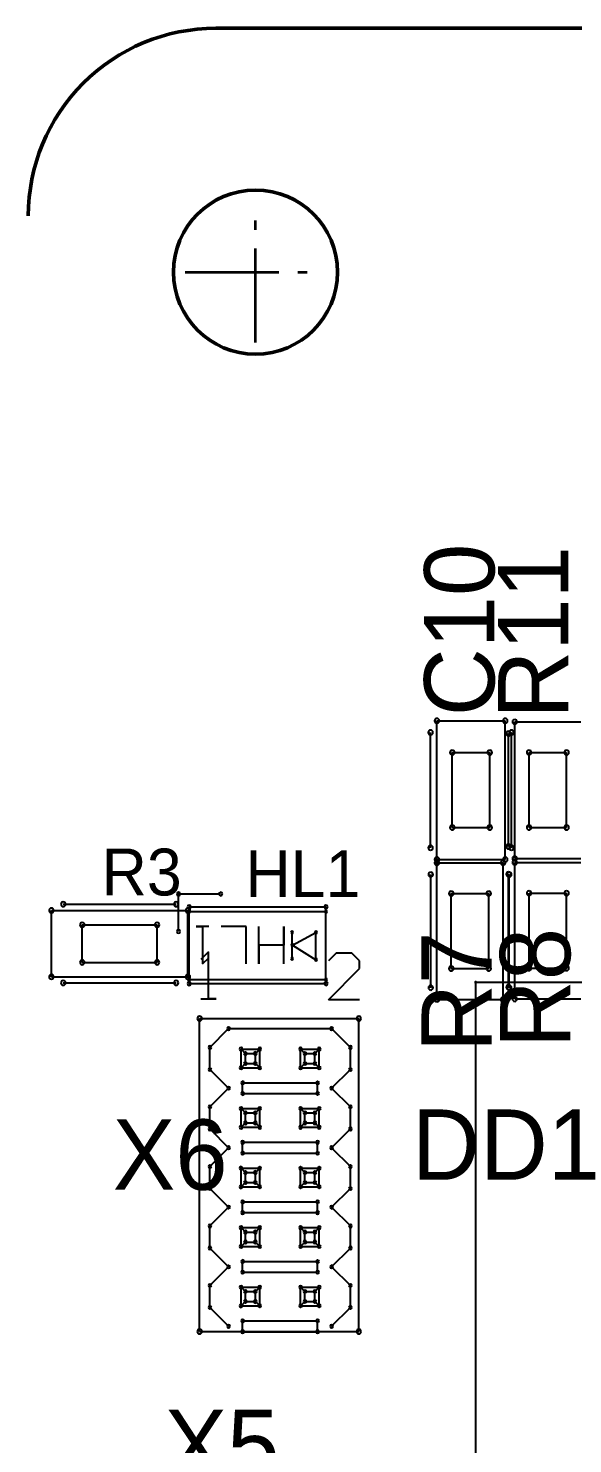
# Model space of a CAD drawing. Extents: x 23089 to 26449, y -1278 to -524.
# Drawn here: x 26041.8 to 26070.9, y -1120.1 to -1044.6 of the extents above; entities that cross this region are included whole.
import ezdxf

# ---------------------------------------------------------------- set-up
doc = ezdxf.new("R2010")
doc.units = 0
doc.header["$MEASUREMENT"] = 0
doc.linetypes.add('CNTR_ECKD_1', pattern=[7.5, 5, -1, 0.5, -1])
doc.layers.get('0').update_dxf_attribs({"linetype": 'CONTINUOUS', "lineweight": 50})
doc.layers.add('CENTER', color=2, linetype='CNTR_ECKD_1', lineweight=35)
for name, color, linetype in [('Mechanical1', 6, 'CONTINUOUS'), ('Mechanical15', 56, 'CONTINUOUS'), ('Mechanical3', 76, 'CONTINUOUS'), ('Mechanical5', 56, 'CONTINUOUS'), ('TopOverlay', 2, 'CONTINUOUS')]:
    doc.layers.add(name, color=color, linetype=linetype)
doc.styles.get("Standard").update_dxf_attribs({"font": 'ec5cdwin.shx'})

msp = doc.modelspace()

# ---------------------------------------------------------------- linework, layer by layer
msp.add_line((26176.819, -1044.616), (26051.819, -1044.616))
msp.add_circle((26053.946, -1057.616), 4.375)
msp.add_arc((26051.819, -1054.615), 10, 89.99935, 179.99999)
at = {"layer": 'CENTER'}
for p, q in [((26053.946, -1061.366), (26053.946, -1053.866)), ((26050.196, -1057.616), (26057.696, -1057.616))]:
    msp.add_line(p, q, dxfattribs=at)
at = {"layer": 'Mechanical1'}
for p, q in [((26050.404, -1091.718), (26057.706, -1091.718)), ((26050.404, -1095.343), (26050.404, -1091.718)), ((26057.706, -1095.343), (26057.706, -1091.718)), ((26051.453, -1092.514), (26050.787, -1092.514)), ((26050.787, -1092.514), (26051.12, -1092.514)), ((26051.12, -1092.514), (26051.12, -1094.514)), ((26053.453, -1092.514), (26052.12, -1092.514)), ((26053.453, -1094.514), (26053.453, -1092.514)), ((26054.119, -1094.514), (26054.119, -1092.514)), ((26055.452, -1094.514), (26055.452, -1092.514)), ((26055.452, -1092.514), (26055.452, -1093.514)), ((26055.901, -1094.229), (26055.901, -1092.832)), ((26055.915, -1093.507), (26057.171, -1092.832)), ((26057.171, -1094.292), (26057.171, -1092.832)), ((26055.452, -1093.514), (26054.119, -1093.514)), ((26054.119, -1093.514), (26054.119, -1094.514)), ((26055.915, -1093.507), (26057.171, -1094.292)), ((26051.12, -1094.514), (26051.453, -1094.18)), ((26050.404, -1095.343), (26057.706, -1095.343)), ((26051.509, -1098.961), (26052.509, -1097.961)), ((26052.509, -1097.961), (26058.009, -1097.961)), ((26058.009, -1097.961), (26059.009, -1098.961)), ((26051.509, -1100.136), (26051.509, -1098.961)), ((26059.009, -1100.136), (26059.009, -1098.961)), ((26053.172, -1099.049), (26053.405, -1099.282)), ((26053.172, -1099.049), (26054.172, -1099.049)), ((26053.172, -1100.049), (26053.172, -1099.049)), ((26053.405, -1099.816), (26053.405, -1099.282)), ((26053.405, -1099.282), (26053.938, -1099.282)), ((26053.938, -1099.282), (26054.172, -1099.049)), ((26053.938, -1099.816), (26053.938, -1099.282)), ((26054.172, -1100.049), (26054.172, -1099.049)), ((26056.347, -1100.049), (26056.347, -1099.049)), ((26056.347, -1099.049), (26057.347, -1099.049)), ((26056.347, -1099.049), (26056.58, -1099.282)), ((26056.58, -1099.816), (26056.58, -1099.282)), ((26056.58, -1099.282), (26057.113, -1099.282)), ((26057.113, -1099.282), (26057.347, -1099.049)), ((26057.113, -1099.816), (26057.113, -1099.282)), ((26057.347, -1100.049), (26057.347, -1099.049)), ((26051.509, -1100.136), (26052.509, -1101.136)), ((26053.172, -1100.049), (26053.405, -1099.816)), ((26053.172, -1100.049), (26054.172, -1100.049)), ((26053.405, -1099.816), (26053.938, -1099.816)), ((26053.938, -1099.816), (26054.172, -1100.049)), ((26056.347, -1100.049), (26056.58, -1099.816)), ((26056.347, -1100.049), (26057.347, -1100.049)), ((26056.58, -1099.816), (26057.113, -1099.816)), ((26057.113, -1099.816), (26057.347, -1100.049)), ((26058.009, -1101.136), (26059.009, -1100.136)), ((26051.509, -1102.136), (26052.509, -1101.136)), ((26053.259, -1100.849), (26057.259, -1100.849)), ((26053.259, -1101.424), (26053.259, -1100.849)), ((26057.259, -1101.424), (26057.259, -1100.849)), ((26058.009, -1101.136), (26059.009, -1102.136)), ((26053.259, -1101.424), (26057.259, -1101.424)), ((26051.509, -1103.311), (26051.509, -1102.136)), ((26053.172, -1102.224), (26054.172, -1102.224)), ((26053.172, -1103.224), (26053.172, -1102.224)), ((26053.172, -1102.224), (26053.405, -1102.457)), ((26053.405, -1102.457), (26053.938, -1102.457)), ((26053.405, -1102.991), (26053.405, -1102.457)), ((26053.938, -1102.457), (26054.172, -1102.224)), ((26053.938, -1102.991), (26053.938, -1102.457)), ((26054.172, -1103.224), (26054.172, -1102.224)), ((26056.347, -1102.224), (26057.347, -1102.224)), ((26056.347, -1102.224), (26056.58, -1102.457)), ((26056.347, -1103.224), (26056.347, -1102.224)), ((26056.58, -1102.991), (26056.58, -1102.457)), ((26056.58, -1102.457), (26057.113, -1102.457)), ((26057.113, -1102.457), (26057.347, -1102.224)), ((26057.113, -1102.991), (26057.113, -1102.457)), ((26057.347, -1103.224), (26057.347, -1102.224)), ((26059.009, -1103.311), (26059.009, -1102.136)), ((26051.509, -1103.311), (26052.509, -1104.311)), ((26053.172, -1103.224), (26053.405, -1102.991)), ((26053.172, -1103.224), (26054.172, -1103.224)), ((26053.405, -1102.991), (26053.938, -1102.991)), ((26053.938, -1102.991), (26054.172, -1103.224)), ((26056.347, -1103.224), (26056.58, -1102.991)), ((26056.347, -1103.224), (26057.347, -1103.224)), ((26056.58, -1102.991), (26057.113, -1102.991)), ((26057.113, -1102.991), (26057.347, -1103.224)), ((26058.009, -1104.311), (26059.009, -1103.311)), ((26053.259, -1104.024), (26057.259, -1104.024)), ((26053.259, -1104.599), (26053.259, -1104.024)), ((26057.259, -1104.599), (26057.259, -1104.024)), ((26051.509, -1105.311), (26052.509, -1104.311)), ((26053.259, -1104.599), (26057.259, -1104.599)), ((26058.009, -1104.311), (26059.009, -1105.311)), ((26051.509, -1106.486), (26051.509, -1105.311)), ((26053.172, -1105.399), (26053.405, -1105.632)), ((26053.172, -1106.399), (26053.172, -1105.399)), ((26053.172, -1105.399), (26054.172, -1105.399)), ((26053.405, -1105.632), (26053.938, -1105.632)), ((26053.405, -1106.166), (26053.405, -1105.632)), ((26053.938, -1105.632), (26054.172, -1105.399)), ((26053.938, -1106.166), (26053.938, -1105.632)), ((26054.172, -1106.399), (26054.172, -1105.399)), ((26056.347, -1106.399), (26056.347, -1105.399)), ((26056.347, -1105.399), (26056.58, -1105.632)), ((26056.347, -1105.399), (26057.347, -1105.399)), ((26056.58, -1105.632), (26057.113, -1105.632)), ((26056.58, -1106.166), (26056.58, -1105.632)), ((26057.113, -1105.632), (26057.347, -1105.399)), ((26057.113, -1106.166), (26057.113, -1105.632)), ((26057.347, -1106.399), (26057.347, -1105.399)), ((26059.009, -1106.486), (26059.009, -1105.311)), ((26051.509, -1106.486), (26052.509, -1107.486)), ((26053.172, -1106.399), (26053.405, -1106.166)), ((26053.172, -1106.399), (26054.172, -1106.399)), ((26053.405, -1106.166), (26053.938, -1106.166)), ((26053.938, -1106.166), (26054.172, -1106.399)), ((26056.347, -1106.399), (26056.58, -1106.166)), ((26056.347, -1106.399), (26057.347, -1106.399)), ((26056.58, -1106.166), (26057.113, -1106.166)), ((26057.113, -1106.166), (26057.347, -1106.399)), ((26058.009, -1107.486), (26059.009, -1106.486)), ((26053.259, -1107.774), (26053.259, -1107.199)), ((26053.259, -1107.199), (26057.259, -1107.199)), ((26057.259, -1107.774), (26057.259, -1107.199)), ((26051.509, -1108.486), (26052.509, -1107.486)), ((26053.259, -1107.774), (26057.259, -1107.774)), ((26058.009, -1107.486), (26059.009, -1108.486)), ((26051.509, -1109.661), (26051.509, -1108.486)), ((26053.172, -1109.574), (26053.172, -1108.574)), ((26053.172, -1108.574), (26054.172, -1108.574)), ((26053.172, -1108.574), (26053.405, -1108.807)), ((26053.938, -1108.807), (26054.172, -1108.574)), ((26054.172, -1109.574), (26054.172, -1108.574)), ((26056.347, -1108.574), (26057.347, -1108.574)), ((26056.347, -1108.574), (26056.58, -1108.807)), ((26056.347, -1109.574), (26056.347, -1108.574)), ((26057.113, -1108.807), (26057.347, -1108.574)), ((26057.347, -1109.574), (26057.347, -1108.574)), ((26059.009, -1109.661), (26059.009, -1108.486)), ((26053.172, -1109.574), (26053.405, -1109.341)), ((26053.405, -1109.341), (26053.405, -1108.807)), ((26053.405, -1108.807), (26053.938, -1108.807)), ((26053.405, -1109.341), (26053.938, -1109.341)), ((26053.938, -1109.341), (26053.938, -1108.807)), ((26053.938, -1109.341), (26054.172, -1109.574)), ((26056.347, -1109.574), (26056.58, -1109.341)), ((26056.58, -1108.807), (26057.113, -1108.807)), ((26056.58, -1109.341), (26056.58, -1108.807)), ((26056.58, -1109.341), (26057.113, -1109.341)), ((26057.113, -1109.341), (26057.113, -1108.807)), ((26057.113, -1109.341), (26057.347, -1109.574)), ((26051.509, -1109.661), (26052.509, -1110.661)), ((26053.172, -1109.574), (26054.172, -1109.574)), ((26056.347, -1109.574), (26057.347, -1109.574)), ((26058.009, -1110.661), (26059.009, -1109.661)), ((26051.509, -1111.661), (26052.509, -1110.661)), ((26053.259, -1110.374), (26057.259, -1110.374)), ((26053.259, -1110.949), (26053.259, -1110.374)), ((26053.259, -1110.949), (26057.259, -1110.949)), ((26057.259, -1110.949), (26057.259, -1110.374)), ((26058.009, -1110.661), (26059.009, -1111.661)), ((26051.509, -1112.836), (26051.509, -1111.661)), ((26053.172, -1112.749), (26053.172, -1111.749)), ((26053.172, -1111.749), (26054.172, -1111.749)), ((26053.172, -1111.749), (26053.405, -1111.982)), ((26053.938, -1111.982), (26054.172, -1111.749)), ((26054.172, -1112.749), (26054.172, -1111.749)), ((26056.347, -1111.749), (26057.347, -1111.749)), ((26056.347, -1112.749), (26056.347, -1111.749)), ((26056.347, -1111.749), (26056.58, -1111.982)), ((26057.113, -1111.982), (26057.347, -1111.749)), ((26057.347, -1112.749), (26057.347, -1111.749)), ((26059.009, -1112.836), (26059.009, -1111.661)), ((26053.172, -1112.749), (26053.405, -1112.516)), ((26053.405, -1112.516), (26053.405, -1111.982)), ((26053.405, -1111.982), (26053.938, -1111.982)), ((26053.405, -1112.516), (26053.938, -1112.516)), ((26053.938, -1112.516), (26053.938, -1111.982)), ((26053.938, -1112.516), (26054.172, -1112.749)), ((26056.347, -1112.749), (26056.58, -1112.516)), ((26056.58, -1112.516), (26056.58, -1111.982)), ((26056.58, -1111.982), (26057.113, -1111.982)), ((26056.58, -1112.516), (26057.113, -1112.516)), ((26057.113, -1112.516), (26057.113, -1111.982)), ((26057.113, -1112.516), (26057.347, -1112.749)), ((26051.509, -1112.836), (26052.509, -1113.836)), ((26053.172, -1112.749), (26054.172, -1112.749)), ((26056.347, -1112.749), (26057.347, -1112.749)), ((26058.009, -1113.836), (26059.009, -1112.836)), ((26053.259, -1114.124), (26053.259, -1113.549)), ((26053.259, -1113.549), (26057.259, -1113.549)), ((26057.259, -1114.124), (26057.259, -1113.549)), ((26053.259, -1114.124), (26057.259, -1114.124))]:
    msp.add_line(p, q, dxfattribs=at)
for centre, radius, start, end in [((26050.404, -1091.718), 0.0625, 0, 180), ((26050.404, -1091.718), 0.0625, 0, 180), ((26050.404, -1091.718), 0.0625, 180, 0), ((26050.404, -1091.718), 0.0625, 180, 0), ((26057.706, -1091.718), 0.0625, 0, 180), ((26057.706, -1091.718), 0.0625, 0, 180), ((26057.706, -1091.718), 0.0625, 180, 0), ((26057.706, -1091.718), 0.0625, 180, 0), ((26055.901, -1092.832), 0.0625, 0, 180), ((26055.901, -1092.832), 0.0625, 180, 0), ((26057.171, -1092.832), 0.0625, 0, 180), ((26057.171, -1092.832), 0.0625, 0, 180), ((26057.171, -1092.832), 0.0625, 180, 0), ((26057.171, -1092.832), 0.0625, 180, 0), ((26055.915, -1093.507), 0.0625, 0, 180), ((26055.915, -1093.507), 0.0625, 0, 180), ((26055.915, -1093.507), 0.0625, 180, 0), ((26055.915, -1093.507), 0.0625, 180, 0), ((26055.901, -1094.229), 0.0625, 0, 180), ((26055.901, -1094.229), 0.0625, 180, 0), ((26057.171, -1094.292), 0.0625, 0, 180), ((26057.171, -1094.292), 0.0625, 0, 180), ((26057.171, -1094.292), 0.0625, 180, 0), ((26057.171, -1094.292), 0.0625, 180, 0), ((26050.404, -1095.343), 0.0625, 0, 180), ((26050.404, -1095.343), 0.0625, 0, 180), ((26050.404, -1095.343), 0.0625, 180, 0), ((26050.404, -1095.343), 0.0625, 180, 0), ((26057.706, -1095.343), 0.0625, 0, 180), ((26057.706, -1095.343), 0.0625, 0, 180), ((26057.706, -1095.343), 0.0625, 180, 0), ((26057.706, -1095.343), 0.0625, 180, 0), ((26052.509, -1097.961), 0.0794, 0, 180), ((26052.509, -1097.961), 0.0794, 0, 180), ((26052.509, -1097.961), 0.0794, 180, 0), ((26052.509, -1097.961), 0.0794, 180, 0), ((26058.009, -1097.961), 0.0794, 0, 180), ((26058.009, -1097.961), 0.0794, 0, 180), ((26058.009, -1097.961), 0.0794, 180, 0), ((26058.009, -1097.961), 0.0794, 180, 0), ((26051.509, -1098.961), 0.0794, 0, 180), ((26051.509, -1098.961), 0.0794, 0, 180), ((26051.509, -1098.961), 0.0794, 180, 0), ((26051.509, -1098.961), 0.0794, 180, 0), ((26053.172, -1099.049), 0.0794, 0, 180), ((26053.172, -1099.049), 0.0794, 0, 180), ((26053.172, -1099.049), 0.0794, 0, 180), ((26054.172, -1099.049), 0.0794, 0, 180), ((26054.172, -1099.049), 0.0794, 0, 180), ((26054.172, -1099.049), 0.0794, 0, 180), ((26056.347, -1099.049), 0.0794, 0, 180), ((26056.347, -1099.049), 0.0794, 0, 180), ((26056.347, -1099.049), 0.0794, 0, 180), ((26057.347, -1099.049), 0.0794, 0, 180), ((26057.347, -1099.049), 0.0794, 0, 180), ((26057.347, -1099.049), 0.0794, 0, 180), ((26059.009, -1098.961), 0.0794, 0, 180), ((26059.009, -1098.961), 0.0794, 0, 180), ((26059.009, -1098.961), 0.0794, 180, 0), ((26059.009, -1098.961), 0.0794, 180, 0), ((26053.172, -1099.049), 0.0794, 180, 0), ((26053.172, -1099.049), 0.0794, 180, 0), ((26053.172, -1099.049), 0.0794, 180, 0), ((26053.405, -1099.282), 0.0794, 0, 180), ((26053.405, -1099.282), 0.0794, 0, 180), ((26053.405, -1099.282), 0.0794, 0, 180), ((26053.405, -1099.282), 0.0794, 180, 0), ((26053.405, -1099.282), 0.0794, 180, 0), ((26053.405, -1099.282), 0.0794, 180, 0), ((26053.405, -1099.816), 0.0794, 0, 180), ((26053.405, -1099.816), 0.0794, 0, 180), ((26053.405, -1099.816), 0.0794, 0, 180), ((26053.938, -1099.282), 0.0794, 0, 180), ((26053.938, -1099.282), 0.0794, 0, 180), ((26053.938, -1099.282), 0.0794, 0, 180), ((26053.938, -1099.282), 0.0794, 180, 0), ((26053.938, -1099.282), 0.0794, 180, 0), ((26053.938, -1099.282), 0.0794, 180, 0), ((26053.938, -1099.816), 0.0794, 0, 180), ((26053.938, -1099.816), 0.0794, 0, 180), ((26053.938, -1099.816), 0.0794, 0, 180), ((26054.172, -1099.049), 0.0794, 180, 0), ((26054.172, -1099.049), 0.0794, 180, 0), ((26054.172, -1099.049), 0.0794, 180, 0), ((26056.347, -1099.049), 0.0794, 180, 0), ((26056.347, -1099.049), 0.0794, 180, 0), ((26056.347, -1099.049), 0.0794, 180, 0), ((26056.58, -1099.282), 0.0794, 0, 180), ((26056.58, -1099.282), 0.0794, 0, 180), ((26056.58, -1099.282), 0.0794, 0, 180), ((26056.58, -1099.282), 0.0794, 180, 0), ((26056.58, -1099.282), 0.0794, 180, 0), ((26056.58, -1099.282), 0.0794, 180, 0), ((26056.58, -1099.816), 0.0794, 0, 180), ((26056.58, -1099.816), 0.0794, 0, 180), ((26056.58, -1099.816), 0.0794, 0, 180), ((26057.113, -1099.282), 0.0794, 0, 180), ((26057.113, -1099.282), 0.0794, 0, 180), ((26057.113, -1099.282), 0.0794, 0, 180), ((26057.113, -1099.282), 0.0794, 180, 0), ((26057.113, -1099.282), 0.0794, 180, 0), ((26057.113, -1099.282), 0.0794, 180, 0), ((26057.113, -1099.816), 0.0794, 0, 180), ((26057.113, -1099.816), 0.0794, 0, 180), ((26057.113, -1099.816), 0.0794, 0, 180), ((26057.347, -1099.049), 0.0794, 180, 0), ((26057.347, -1099.049), 0.0794, 180, 0), ((26057.347, -1099.049), 0.0794, 180, 0), ((26051.509, -1100.136), 0.0794, 0, 180), ((26051.509, -1100.136), 0.0794, 0, 180), ((26051.509, -1100.136), 0.0794, 180, 0), ((26051.509, -1100.136), 0.0794, 180, 0), ((26053.172, -1100.049), 0.0794, 0, 180), ((26053.172, -1100.049), 0.0794, 0, 180), ((26053.172, -1100.049), 0.0794, 0, 180), ((26053.172, -1100.049), 0.0794, 180, 0), ((26053.172, -1100.049), 0.0794, 180, 0), ((26053.172, -1100.049), 0.0794, 180, 0), ((26053.405, -1099.816), 0.0794, 180, 0), ((26053.405, -1099.816), 0.0794, 180, 0), ((26053.405, -1099.816), 0.0794, 180, 0), ((26053.938, -1099.816), 0.0794, 180, 0), ((26053.938, -1099.816), 0.0794, 180, 0), ((26053.938, -1099.816), 0.0794, 180, 0), ((26054.172, -1100.049), 0.0794, 0, 180), ((26054.172, -1100.049), 0.0794, 0, 180), ((26054.172, -1100.049), 0.0794, 0, 180), ((26054.172, -1100.049), 0.0794, 180, 0), ((26054.172, -1100.049), 0.0794, 180, 0), ((26054.172, -1100.049), 0.0794, 180, 0), ((26056.347, -1100.049), 0.0794, 0, 180), ((26056.347, -1100.049), 0.0794, 0, 180), ((26056.347, -1100.049), 0.0794, 0, 180), ((26056.347, -1100.049), 0.0794, 180, 0), ((26056.347, -1100.049), 0.0794, 180, 0), ((26056.347, -1100.049), 0.0794, 180, 0), ((26056.58, -1099.816), 0.0794, 180, 0), ((26056.58, -1099.816), 0.0794, 180, 0), ((26056.58, -1099.816), 0.0794, 180, 0), ((26057.113, -1099.816), 0.0794, 180, 0), ((26057.113, -1099.816), 0.0794, 180, 0), ((26057.113, -1099.816), 0.0794, 180, 0), ((26057.347, -1100.049), 0.0794, 0, 180), ((26057.347, -1100.049), 0.0794, 0, 180), ((26057.347, -1100.049), 0.0794, 0, 180), ((26057.347, -1100.049), 0.0794, 180, 0), ((26057.347, -1100.049), 0.0794, 180, 0), ((26057.347, -1100.049), 0.0794, 180, 0), ((26059.009, -1100.136), 0.0794, 0, 180), ((26059.009, -1100.136), 0.0794, 0, 180), ((26059.009, -1100.136), 0.0794, 180, 0), ((26059.009, -1100.136), 0.0794, 180, 0), ((26052.509, -1101.136), 0.0794, 0, 180), ((26052.509, -1101.136), 0.0794, 0, 180), ((26052.509, -1101.136), 0.0794, 180, 0), ((26052.509, -1101.136), 0.0794, 180, 0), ((26053.259, -1100.849), 0.0794, 0, 180), ((26053.259, -1100.849), 0.0794, 0, 180), ((26053.259, -1100.849), 0.0794, 180, 0), ((26053.259, -1100.849), 0.0794, 180, 0), ((26057.259, -1100.849), 0.0794, 0, 180), ((26057.259, -1100.849), 0.0794, 0, 180), ((26057.259, -1100.849), 0.0794, 180, 0), ((26057.259, -1100.849), 0.0794, 180, 0), ((26058.009, -1101.136), 0.0794, 0, 180), ((26058.009, -1101.136), 0.0794, 0, 180), ((26058.009, -1101.136), 0.0794, 180, 0), ((26058.009, -1101.136), 0.0794, 180, 0), ((26053.259, -1101.424), 0.0794, 0, 180), ((26053.259, -1101.424), 0.0794, 0, 180), ((26053.259, -1101.424), 0.0794, 180, 0), ((26053.259, -1101.424), 0.0794, 180, 0), ((26057.259, -1101.424), 0.0794, 0, 180), ((26057.259, -1101.424), 0.0794, 0, 180), ((26057.259, -1101.424), 0.0794, 180, 0), ((26057.259, -1101.424), 0.0794, 180, 0), ((26051.509, -1102.136), 0.0794, 0, 180), ((26051.509, -1102.136), 0.0794, 0, 180), ((26051.509, -1102.136), 0.0794, 180, 0), ((26051.509, -1102.136), 0.0794, 180, 0), ((26053.172, -1102.224), 0.0794, 0, 180), ((26053.172, -1102.224), 0.0794, 0, 180), ((26053.172, -1102.224), 0.0794, 0, 180), ((26053.172, -1102.224), 0.0794, 180, 0), ((26053.172, -1102.224), 0.0794, 180, 0), ((26053.172, -1102.224), 0.0794, 180, 0), ((26053.405, -1102.457), 0.0794, 0, 180), ((26053.405, -1102.457), 0.0794, 0, 180), ((26053.405, -1102.457), 0.0794, 0, 180), ((26053.405, -1102.457), 0.0794, 180, 0), ((26053.405, -1102.457), 0.0794, 180, 0), ((26053.405, -1102.457), 0.0794, 180, 0), ((26053.938, -1102.457), 0.0794, 0, 180), ((26053.938, -1102.457), 0.0794, 0, 180), ((26053.938, -1102.457), 0.0794, 0, 180), ((26053.938, -1102.457), 0.0794, 180, 0), ((26053.938, -1102.457), 0.0794, 180, 0), ((26053.938, -1102.457), 0.0794, 180, 0), ((26054.172, -1102.224), 0.0794, 0, 180), ((26054.172, -1102.224), 0.0794, 0, 180), ((26054.172, -1102.224), 0.0794, 0, 180), ((26054.172, -1102.224), 0.0794, 180, 0), ((26054.172, -1102.224), 0.0794, 180, 0), ((26054.172, -1102.224), 0.0794, 180, 0), ((26056.347, -1102.224), 0.0794, 0, 180), ((26056.347, -1102.224), 0.0794, 0, 180), ((26056.347, -1102.224), 0.0794, 0, 180), ((26056.347, -1102.224), 0.0794, 180, 0), ((26056.347, -1102.224), 0.0794, 180, 0), ((26056.347, -1102.224), 0.0794, 180, 0), ((26056.58, -1102.457), 0.0794, 0, 180), ((26056.58, -1102.457), 0.0794, 0, 180), ((26056.58, -1102.457), 0.0794, 0, 180), ((26056.58, -1102.457), 0.0794, 180, 0), ((26056.58, -1102.457), 0.0794, 180, 0), ((26056.58, -1102.457), 0.0794, 180, 0), ((26057.113, -1102.457), 0.0794, 0, 180), ((26057.113, -1102.457), 0.0794, 0, 180), ((26057.113, -1102.457), 0.0794, 0, 180), ((26057.113, -1102.457), 0.0794, 180, 0), ((26057.113, -1102.457), 0.0794, 180, 0), ((26057.113, -1102.457), 0.0794, 180, 0), ((26057.347, -1102.224), 0.0794, 0, 180), ((26057.347, -1102.224), 0.0794, 0, 180), ((26057.347, -1102.224), 0.0794, 0, 180), ((26057.347, -1102.224), 0.0794, 180, 0), ((26057.347, -1102.224), 0.0794, 180, 0), ((26057.347, -1102.224), 0.0794, 180, 0), ((26059.009, -1102.136), 0.0794, 0, 180), ((26059.009, -1102.136), 0.0794, 0, 180), ((26059.009, -1102.136), 0.0794, 180, 0), ((26059.009, -1102.136), 0.0794, 180, 0), ((26051.509, -1103.311), 0.0794, 0, 180), ((26051.509, -1103.311), 0.0794, 0, 180), ((26051.509, -1103.311), 0.0794, 180, 0), ((26051.509, -1103.311), 0.0794, 180, 0), ((26053.172, -1103.224), 0.0794, 0, 180), ((26053.172, -1103.224), 0.0794, 0, 180), ((26053.172, -1103.224), 0.0794, 0, 180), ((26053.172, -1103.224), 0.0794, 180, 0), ((26053.172, -1103.224), 0.0794, 180, 0), ((26053.172, -1103.224), 0.0794, 180, 0), ((26053.405, -1102.991), 0.0794, 0, 180), ((26053.405, -1102.991), 0.0794, 0, 180), ((26053.405, -1102.991), 0.0794, 0, 180), ((26053.405, -1102.991), 0.0794, 180, 0), ((26053.405, -1102.991), 0.0794, 180, 0), ((26053.405, -1102.991), 0.0794, 180, 0), ((26053.938, -1102.991), 0.0794, 0, 180), ((26053.938, -1102.991), 0.0794, 0, 180), ((26053.938, -1102.991), 0.0794, 0, 180), ((26053.938, -1102.991), 0.0794, 180, 0), ((26053.938, -1102.991), 0.0794, 180, 0), ((26053.938, -1102.991), 0.0794, 180, 0), ((26054.172, -1103.224), 0.0794, 0, 180), ((26054.172, -1103.224), 0.0794, 0, 180), ((26054.172, -1103.224), 0.0794, 0, 180), ((26054.172, -1103.224), 0.0794, 180, 0), ((26054.172, -1103.224), 0.0794, 180, 0), ((26054.172, -1103.224), 0.0794, 180, 0), ((26056.347, -1103.224), 0.0794, 0, 180), ((26056.347, -1103.224), 0.0794, 0, 180), ((26056.347, -1103.224), 0.0794, 0, 180), ((26056.347, -1103.224), 0.0794, 180, 0), ((26056.347, -1103.224), 0.0794, 180, 0), ((26056.347, -1103.224), 0.0794, 180, 0), ((26056.58, -1102.991), 0.0794, 0, 180), ((26056.58, -1102.991), 0.0794, 0, 180), ((26056.58, -1102.991), 0.0794, 0, 180), ((26056.58, -1102.991), 0.0794, 180, 0), ((26056.58, -1102.991), 0.0794, 180, 0), ((26056.58, -1102.991), 0.0794, 180, 0), ((26057.113, -1102.991), 0.0794, 0, 180), ((26057.113, -1102.991), 0.0794, 0, 180), ((26057.113, -1102.991), 0.0794, 0, 180), ((26057.113, -1102.991), 0.0794, 180, 0), ((26057.113, -1102.991), 0.0794, 180, 0), ((26057.113, -1102.991), 0.0794, 180, 0), ((26057.347, -1103.224), 0.0794, 0, 180), ((26057.347, -1103.224), 0.0794, 0, 180), ((26057.347, -1103.224), 0.0794, 0, 180), ((26057.347, -1103.224), 0.0794, 180, 0), ((26057.347, -1103.224), 0.0794, 180, 0), ((26057.347, -1103.224), 0.0794, 180, 0), ((26059.009, -1103.311), 0.0794, 0, 180), ((26059.009, -1103.311), 0.0794, 0, 180), ((26059.009, -1103.311), 0.0794, 180, 0), ((26059.009, -1103.311), 0.0794, 180, 0), ((26052.509, -1104.311), 0.0794, 0, 180), ((26052.509, -1104.311), 0.0794, 0, 180), ((26053.259, -1104.024), 0.0794, 0, 180), ((26053.259, -1104.024), 0.0794, 0, 180), ((26053.259, -1104.024), 0.0794, 180, 0), ((26053.259, -1104.024), 0.0794, 180, 0), ((26057.259, -1104.024), 0.0794, 0, 180), ((26057.259, -1104.024), 0.0794, 0, 180), ((26057.259, -1104.024), 0.0794, 180, 0), ((26057.259, -1104.024), 0.0794, 180, 0), ((26058.009, -1104.311), 0.0794, 0, 180), ((26058.009, -1104.311), 0.0794, 0, 180), ((26052.509, -1104.311), 0.0794, 180, 0), ((26052.509, -1104.311), 0.0794, 180, 0), ((26053.259, -1104.599), 0.0794, 0, 180), ((26053.259, -1104.599), 0.0794, 0, 180), ((26053.259, -1104.599), 0.0794, 180, 0), ((26053.259, -1104.599), 0.0794, 180, 0), ((26057.259, -1104.599), 0.0794, 0, 180), ((26057.259, -1104.599), 0.0794, 0, 180), ((26057.259, -1104.599), 0.0794, 180, 0), ((26057.259, -1104.599), 0.0794, 180, 0), ((26058.009, -1104.311), 0.0794, 180, 0), ((26058.009, -1104.311), 0.0794, 180, 0), ((26051.509, -1105.311), 0.0794, 0, 180), ((26051.509, -1105.311), 0.0794, 0, 180), ((26051.509, -1105.311), 0.0794, 180, 0), ((26051.509, -1105.311), 0.0794, 180, 0), ((26053.172, -1105.399), 0.0794, 0, 180), ((26053.172, -1105.399), 0.0794, 0, 180), ((26053.172, -1105.399), 0.0794, 0, 180), ((26053.172, -1105.399), 0.0794, 180, 0), ((26053.172, -1105.399), 0.0794, 180, 0), ((26053.172, -1105.399), 0.0794, 180, 0), ((26053.405, -1105.632), 0.0794, 0, 180), ((26053.405, -1105.632), 0.0794, 0, 180), ((26053.405, -1105.632), 0.0794, 0, 180), ((26053.405, -1105.632), 0.0794, 180, 0), ((26053.405, -1105.632), 0.0794, 180, 0), ((26053.405, -1105.632), 0.0794, 180, 0), ((26053.938, -1105.632), 0.0794, 0, 180), ((26053.938, -1105.632), 0.0794, 0, 180), ((26053.938, -1105.632), 0.0794, 0, 180), ((26053.938, -1105.632), 0.0794, 180, 0), ((26053.938, -1105.632), 0.0794, 180, 0), ((26053.938, -1105.632), 0.0794, 180, 0), ((26054.172, -1105.399), 0.0794, 0, 180), ((26054.172, -1105.399), 0.0794, 0, 180), ((26054.172, -1105.399), 0.0794, 0, 180), ((26054.172, -1105.399), 0.0794, 180, 0), ((26054.172, -1105.399), 0.0794, 180, 0), ((26054.172, -1105.399), 0.0794, 180, 0), ((26056.347, -1105.399), 0.0794, 0, 180), ((26056.347, -1105.399), 0.0794, 0, 180), ((26056.347, -1105.399), 0.0794, 0, 180), ((26056.347, -1105.399), 0.0794, 180, 0), ((26056.347, -1105.399), 0.0794, 180, 0), ((26056.347, -1105.399), 0.0794, 180, 0), ((26056.58, -1105.632), 0.0794, 0, 180), ((26056.58, -1105.632), 0.0794, 0, 180), ((26056.58, -1105.632), 0.0794, 0, 180), ((26056.58, -1105.632), 0.0794, 180, 0), ((26056.58, -1105.632), 0.0794, 180, 0), ((26056.58, -1105.632), 0.0794, 180, 0), ((26057.113, -1105.632), 0.0794, 0, 180), ((26057.113, -1105.632), 0.0794, 0, 180), ((26057.113, -1105.632), 0.0794, 0, 180), ((26057.113, -1105.632), 0.0794, 180, 0), ((26057.113, -1105.632), 0.0794, 180, 0), ((26057.113, -1105.632), 0.0794, 180, 0), ((26057.347, -1105.399), 0.0794, 0, 180), ((26057.347, -1105.399), 0.0794, 0, 180), ((26057.347, -1105.399), 0.0794, 0, 180), ((26057.347, -1105.399), 0.0794, 180, 0), ((26057.347, -1105.399), 0.0794, 180, 0), ((26057.347, -1105.399), 0.0794, 180, 0), ((26059.009, -1105.311), 0.0794, 0, 180), ((26059.009, -1105.311), 0.0794, 0, 180), ((26059.009, -1105.311), 0.0794, 180, 0), ((26059.009, -1105.311), 0.0794, 180, 0), ((26051.509, -1106.486), 0.0794, 0, 180), ((26051.509, -1106.486), 0.0794, 0, 180), ((26051.509, -1106.486), 0.0794, 180, 0), ((26051.509, -1106.486), 0.0794, 180, 0), ((26053.172, -1106.399), 0.0794, 0, 180), ((26053.172, -1106.399), 0.0794, 0, 180), ((26053.172, -1106.399), 0.0794, 0, 180), ((26053.172, -1106.399), 0.0794, 180, 0), ((26053.172, -1106.399), 0.0794, 180, 0), ((26053.172, -1106.399), 0.0794, 180, 0), ((26053.405, -1106.166), 0.0794, 0, 180), ((26053.405, -1106.166), 0.0794, 0, 180), ((26053.405, -1106.166), 0.0794, 0, 180), ((26053.405, -1106.166), 0.0794, 180, 0), ((26053.405, -1106.166), 0.0794, 180, 0), ((26053.405, -1106.166), 0.0794, 180, 0), ((26053.938, -1106.166), 0.0794, 0, 180), ((26053.938, -1106.166), 0.0794, 0, 180), ((26053.938, -1106.166), 0.0794, 0, 180), ((26053.938, -1106.166), 0.0794, 180, 0), ((26053.938, -1106.166), 0.0794, 180, 0), ((26053.938, -1106.166), 0.0794, 180, 0), ((26054.172, -1106.399), 0.0794, 0, 180), ((26054.172, -1106.399), 0.0794, 0, 180), ((26054.172, -1106.399), 0.0794, 0, 180), ((26054.172, -1106.399), 0.0794, 180, 0), ((26054.172, -1106.399), 0.0794, 180, 0), ((26054.172, -1106.399), 0.0794, 180, 0), ((26056.347, -1106.399), 0.0794, 0, 180), ((26056.347, -1106.399), 0.0794, 0, 180), ((26056.347, -1106.399), 0.0794, 0, 180), ((26056.347, -1106.399), 0.0794, 180, 0), ((26056.347, -1106.399), 0.0794, 180, 0), ((26056.347, -1106.399), 0.0794, 180, 0), ((26056.58, -1106.166), 0.0794, 0, 180), ((26056.58, -1106.166), 0.0794, 0, 180), ((26056.58, -1106.166), 0.0794, 0, 180), ((26056.58, -1106.166), 0.0794, 180, 0), ((26056.58, -1106.166), 0.0794, 180, 0), ((26056.58, -1106.166), 0.0794, 180, 0), ((26057.113, -1106.166), 0.0794, 0, 180), ((26057.113, -1106.166), 0.0794, 0, 180), ((26057.113, -1106.166), 0.0794, 0, 180), ((26057.113, -1106.166), 0.0794, 180, 0), ((26057.113, -1106.166), 0.0794, 180, 0), ((26057.113, -1106.166), 0.0794, 180, 0), ((26057.347, -1106.399), 0.0794, 0, 180), ((26057.347, -1106.399), 0.0794, 0, 180), ((26057.347, -1106.399), 0.0794, 0, 180), ((26057.347, -1106.399), 0.0794, 180, 0), ((26057.347, -1106.399), 0.0794, 180, 0), ((26057.347, -1106.399), 0.0794, 180, 0), ((26059.009, -1106.486), 0.0794, 0, 180), ((26059.009, -1106.486), 0.0794, 0, 180), ((26059.009, -1106.486), 0.0794, 180, 0), ((26059.009, -1106.486), 0.0794, 180, 0), ((26053.259, -1107.199), 0.0794, 0, 180), ((26053.259, -1107.199), 0.0794, 0, 180), ((26053.259, -1107.199), 0.0794, 180, 0), ((26053.259, -1107.199), 0.0794, 180, 0), ((26057.259, -1107.199), 0.0794, 0, 180), ((26057.259, -1107.199), 0.0794, 0, 180), ((26057.259, -1107.199), 0.0794, 180, 0), ((26057.259, -1107.199), 0.0794, 180, 0), ((26052.509, -1107.486), 0.0794, 0, 180), ((26052.509, -1107.486), 0.0794, 0, 180), ((26052.509, -1107.486), 0.0794, 180, 0), ((26052.509, -1107.486), 0.0794, 180, 0), ((26053.259, -1107.774), 0.0794, 0, 180), ((26053.259, -1107.774), 0.0794, 0, 180), ((26053.259, -1107.774), 0.0794, 180, 0), ((26053.259, -1107.774), 0.0794, 180, 0), ((26057.259, -1107.774), 0.0794, 0, 180), ((26057.259, -1107.774), 0.0794, 0, 180), ((26057.259, -1107.774), 0.0794, 180, 0), ((26057.259, -1107.774), 0.0794, 180, 0), ((26058.009, -1107.486), 0.0794, 0, 180), ((26058.009, -1107.486), 0.0794, 0, 180), ((26058.009, -1107.486), 0.0794, 180, 0), ((26058.009, -1107.486), 0.0794, 180, 0), ((26051.509, -1108.486), 0.0794, 0, 180), ((26051.509, -1108.486), 0.0794, 0, 180), ((26051.509, -1108.486), 0.0794, 180, 0), ((26051.509, -1108.486), 0.0794, 180, 0), ((26053.172, -1108.574), 0.0794, 0, 180), ((26053.172, -1108.574), 0.0794, 0, 180), ((26053.172, -1108.574), 0.0794, 0, 180), ((26053.172, -1108.574), 0.0794, 180, 0), ((26053.172, -1108.574), 0.0794, 180, 0), ((26053.172, -1108.574), 0.0794, 180, 0), ((26053.405, -1108.807), 0.0794, 0, 180), ((26053.405, -1108.807), 0.0794, 0, 180), ((26053.405, -1108.807), 0.0794, 0, 180), ((26053.938, -1108.807), 0.0794, 0, 180), ((26053.938, -1108.807), 0.0794, 0, 180), ((26053.938, -1108.807), 0.0794, 0, 180), ((26054.172, -1108.574), 0.0794, 0, 180), ((26054.172, -1108.574), 0.0794, 0, 180), ((26054.172, -1108.574), 0.0794, 0, 180), ((26054.172, -1108.574), 0.0794, 180, 0), ((26054.172, -1108.574), 0.0794, 180, 0), ((26054.172, -1108.574), 0.0794, 180, 0), ((26056.347, -1108.574), 0.0794, 0, 180), ((26056.347, -1108.574), 0.0794, 0, 180), ((26056.347, -1108.574), 0.0794, 0, 180), ((26056.347, -1108.574), 0.0794, 180, 0), ((26056.347, -1108.574), 0.0794, 180, 0), ((26056.347, -1108.574), 0.0794, 180, 0), ((26056.58, -1108.807), 0.0794, 0, 180), ((26056.58, -1108.807), 0.0794, 0, 180), ((26056.58, -1108.807), 0.0794, 0, 180), ((26057.113, -1108.807), 0.0794, 0, 180), ((26057.113, -1108.807), 0.0794, 0, 180), ((26057.113, -1108.807), 0.0794, 0, 180), ((26057.347, -1108.574), 0.0794, 0, 180), ((26057.347, -1108.574), 0.0794, 0, 180), ((26057.347, -1108.574), 0.0794, 0, 180), ((26057.347, -1108.574), 0.0794, 180, 0), ((26057.347, -1108.574), 0.0794, 180, 0), ((26057.347, -1108.574), 0.0794, 180, 0), ((26059.009, -1108.486), 0.0794, 0, 180), ((26059.009, -1108.486), 0.0794, 0, 180), ((26059.009, -1108.486), 0.0794, 180, 0), ((26059.009, -1108.486), 0.0794, 180, 0), ((26053.172, -1109.574), 0.0794, 0, 180), ((26053.172, -1109.574), 0.0794, 0, 180), ((26053.172, -1109.574), 0.0794, 0, 180), ((26053.405, -1108.807), 0.0794, 180, 0), ((26053.405, -1108.807), 0.0794, 180, 0), ((26053.405, -1108.807), 0.0794, 180, 0), ((26053.405, -1109.341), 0.0794, 0, 180), ((26053.405, -1109.341), 0.0794, 0, 180), ((26053.405, -1109.341), 0.0794, 0, 180), ((26053.405, -1109.341), 0.0794, 180, 0), ((26053.405, -1109.341), 0.0794, 180, 0), ((26053.405, -1109.341), 0.0794, 180, 0), ((26053.938, -1108.807), 0.0794, 180, 0), ((26053.938, -1108.807), 0.0794, 180, 0), ((26053.938, -1108.807), 0.0794, 180, 0), ((26053.938, -1109.341), 0.0794, 0, 180), ((26053.938, -1109.341), 0.0794, 0, 180), ((26053.938, -1109.341), 0.0794, 0, 180), ((26053.938, -1109.341), 0.0794, 180, 0), ((26053.938, -1109.341), 0.0794, 180, 0), ((26053.938, -1109.341), 0.0794, 180, 0), ((26054.172, -1109.574), 0.0794, 0, 180), ((26054.172, -1109.574), 0.0794, 0, 180), ((26054.172, -1109.574), 0.0794, 0, 180), ((26056.347, -1109.574), 0.0794, 0, 180), ((26056.347, -1109.574), 0.0794, 0, 180), ((26056.347, -1109.574), 0.0794, 0, 180), ((26056.58, -1108.807), 0.0794, 180, 0), ((26056.58, -1108.807), 0.0794, 180, 0), ((26056.58, -1108.807), 0.0794, 180, 0), ((26056.58, -1109.341), 0.0794, 0, 180), ((26056.58, -1109.341), 0.0794, 0, 180), ((26056.58, -1109.341), 0.0794, 0, 180), ((26056.58, -1109.341), 0.0794, 180, 0), ((26056.58, -1109.341), 0.0794, 180, 0), ((26056.58, -1109.341), 0.0794, 180, 0), ((26057.113, -1108.807), 0.0794, 180, 0), ((26057.113, -1108.807), 0.0794, 180, 0), ((26057.113, -1108.807), 0.0794, 180, 0), ((26057.113, -1109.341), 0.0794, 0, 180), ((26057.113, -1109.341), 0.0794, 0, 180), ((26057.113, -1109.341), 0.0794, 0, 180), ((26057.113, -1109.341), 0.0794, 180, 0), ((26057.113, -1109.341), 0.0794, 180, 0), ((26057.113, -1109.341), 0.0794, 180, 0), ((26057.347, -1109.574), 0.0794, 0, 180), ((26057.347, -1109.574), 0.0794, 0, 180), ((26057.347, -1109.574), 0.0794, 0, 180), ((26051.509, -1109.661), 0.0794, 0, 180), ((26051.509, -1109.661), 0.0794, 0, 180), ((26051.509, -1109.661), 0.0794, 180, 0), ((26051.509, -1109.661), 0.0794, 180, 0), ((26053.172, -1109.574), 0.0794, 180, 0), ((26053.172, -1109.574), 0.0794, 180, 0), ((26053.172, -1109.574), 0.0794, 180, 0), ((26053.259, -1110.374), 0.0794, 0, 180), ((26053.259, -1110.374), 0.0794, 0, 180), ((26054.172, -1109.574), 0.0794, 180, 0), ((26054.172, -1109.574), 0.0794, 180, 0), ((26054.172, -1109.574), 0.0794, 180, 0), ((26056.347, -1109.574), 0.0794, 180, 0), ((26056.347, -1109.574), 0.0794, 180, 0), ((26056.347, -1109.574), 0.0794, 180, 0), ((26057.259, -1110.374), 0.0794, 0, 180), ((26057.259, -1110.374), 0.0794, 0, 180), ((26057.347, -1109.574), 0.0794, 180, 0), ((26057.347, -1109.574), 0.0794, 180, 0), ((26057.347, -1109.574), 0.0794, 180, 0), ((26059.009, -1109.661), 0.0794, 0, 180), ((26059.009, -1109.661), 0.0794, 0, 180), ((26059.009, -1109.661), 0.0794, 180, 0), ((26059.009, -1109.661), 0.0794, 180, 0), ((26052.509, -1110.661), 0.0794, 0, 180), ((26052.509, -1110.661), 0.0794, 0, 180), ((26052.509, -1110.661), 0.0794, 180, 0), ((26052.509, -1110.661), 0.0794, 180, 0), ((26053.259, -1110.374), 0.0794, 180, 0), ((26053.259, -1110.374), 0.0794, 180, 0), ((26053.259, -1110.949), 0.0794, 0, 180), ((26053.259, -1110.949), 0.0794, 0, 180), ((26053.259, -1110.949), 0.0794, 180, 0), ((26053.259, -1110.949), 0.0794, 180, 0), ((26057.259, -1110.374), 0.0794, 180, 0), ((26057.259, -1110.374), 0.0794, 180, 0), ((26057.259, -1110.949), 0.0794, 0, 180), ((26057.259, -1110.949), 0.0794, 0, 180), ((26057.259, -1110.949), 0.0794, 180, 0), ((26057.259, -1110.949), 0.0794, 180, 0), ((26058.009, -1110.661), 0.0794, 0, 180), ((26058.009, -1110.661), 0.0794, 0, 180), ((26058.009, -1110.661), 0.0794, 180, 0), ((26058.009, -1110.661), 0.0794, 180, 0), ((26051.509, -1111.661), 0.0794, 0, 180), ((26051.509, -1111.661), 0.0794, 0, 180), ((26051.509, -1111.661), 0.0794, 180, 0), ((26051.509, -1111.661), 0.0794, 180, 0), ((26053.172, -1111.749), 0.0794, 0, 180), ((26053.172, -1111.749), 0.0794, 0, 180), ((26053.172, -1111.749), 0.0794, 0, 180), ((26053.172, -1111.749), 0.0794, 180, 0), ((26053.172, -1111.749), 0.0794, 180, 0), ((26053.172, -1111.749), 0.0794, 180, 0), ((26054.172, -1111.749), 0.0794, 0, 180), ((26054.172, -1111.749), 0.0794, 0, 180), ((26054.172, -1111.749), 0.0794, 0, 180), ((26054.172, -1111.749), 0.0794, 180, 0), ((26054.172, -1111.749), 0.0794, 180, 0), ((26054.172, -1111.749), 0.0794, 180, 0), ((26056.347, -1111.749), 0.0794, 0, 180), ((26056.347, -1111.749), 0.0794, 0, 180), ((26056.347, -1111.749), 0.0794, 0, 180), ((26056.347, -1111.749), 0.0794, 180, 0), ((26056.347, -1111.749), 0.0794, 180, 0), ((26056.347, -1111.749), 0.0794, 180, 0), ((26057.347, -1111.749), 0.0794, 0, 180), ((26057.347, -1111.749), 0.0794, 0, 180), ((26057.347, -1111.749), 0.0794, 0, 180), ((26057.347, -1111.749), 0.0794, 180, 0), ((26057.347, -1111.749), 0.0794, 180, 0), ((26057.347, -1111.749), 0.0794, 180, 0), ((26059.009, -1111.661), 0.0794, 0, 180), ((26059.009, -1111.661), 0.0794, 0, 180), ((26059.009, -1111.661), 0.0794, 180, 0), ((26059.009, -1111.661), 0.0794, 180, 0), ((26053.405, -1111.982), 0.0794, 0, 180), ((26053.405, -1111.982), 0.0794, 0, 180), ((26053.405, -1111.982), 0.0794, 0, 180), ((26053.405, -1111.982), 0.0794, 180, 0), ((26053.405, -1111.982), 0.0794, 180, 0), ((26053.405, -1111.982), 0.0794, 180, 0), ((26053.405, -1112.516), 0.0794, 0, 180), ((26053.405, -1112.516), 0.0794, 0, 180), ((26053.405, -1112.516), 0.0794, 0, 180), ((26053.405, -1112.516), 0.0794, 180, 0), ((26053.405, -1112.516), 0.0794, 180, 0), ((26053.405, -1112.516), 0.0794, 180, 0), ((26053.938, -1111.982), 0.0794, 0, 180), ((26053.938, -1111.982), 0.0794, 0, 180), ((26053.938, -1111.982), 0.0794, 0, 180), ((26053.938, -1111.982), 0.0794, 180, 0), ((26053.938, -1111.982), 0.0794, 180, 0), ((26053.938, -1111.982), 0.0794, 180, 0), ((26053.938, -1112.516), 0.0794, 0, 180), ((26053.938, -1112.516), 0.0794, 0, 180), ((26053.938, -1112.516), 0.0794, 0, 180), ((26053.938, -1112.516), 0.0794, 180, 0), ((26053.938, -1112.516), 0.0794, 180, 0), ((26053.938, -1112.516), 0.0794, 180, 0), ((26056.58, -1111.982), 0.0794, 0, 180), ((26056.58, -1111.982), 0.0794, 0, 180), ((26056.58, -1111.982), 0.0794, 0, 180), ((26056.58, -1111.982), 0.0794, 180, 0), ((26056.58, -1111.982), 0.0794, 180, 0), ((26056.58, -1111.982), 0.0794, 180, 0), ((26056.58, -1112.516), 0.0794, 0, 180), ((26056.58, -1112.516), 0.0794, 0, 180), ((26056.58, -1112.516), 0.0794, 0, 180), ((26056.58, -1112.516), 0.0794, 180, 0), ((26056.58, -1112.516), 0.0794, 180, 0), ((26056.58, -1112.516), 0.0794, 180, 0), ((26057.113, -1111.982), 0.0794, 0, 180), ((26057.113, -1111.982), 0.0794, 0, 180), ((26057.113, -1111.982), 0.0794, 0, 180), ((26057.113, -1111.982), 0.0794, 180, 0), ((26057.113, -1111.982), 0.0794, 180, 0), ((26057.113, -1111.982), 0.0794, 180, 0), ((26057.113, -1112.516), 0.0794, 0, 180), ((26057.113, -1112.516), 0.0794, 0, 180), ((26057.113, -1112.516), 0.0794, 0, 180), ((26057.113, -1112.516), 0.0794, 180, 0), ((26057.113, -1112.516), 0.0794, 180, 0), ((26057.113, -1112.516), 0.0794, 180, 0), ((26051.509, -1112.836), 0.0794, 0, 180), ((26051.509, -1112.836), 0.0794, 0, 180), ((26051.509, -1112.836), 0.0794, 180, 0), ((26051.509, -1112.836), 0.0794, 180, 0), ((26053.172, -1112.749), 0.0794, 0, 180), ((26053.172, -1112.749), 0.0794, 0, 180), ((26053.172, -1112.749), 0.0794, 0, 180), ((26053.172, -1112.749), 0.0794, 180, 0), ((26053.172, -1112.749), 0.0794, 180, 0), ((26053.172, -1112.749), 0.0794, 180, 0), ((26054.172, -1112.749), 0.0794, 0, 180), ((26054.172, -1112.749), 0.0794, 0, 180), ((26054.172, -1112.749), 0.0794, 0, 180), ((26054.172, -1112.749), 0.0794, 180, 0), ((26054.172, -1112.749), 0.0794, 180, 0), ((26054.172, -1112.749), 0.0794, 180, 0), ((26056.347, -1112.749), 0.0794, 0, 180), ((26056.347, -1112.749), 0.0794, 0, 180), ((26056.347, -1112.749), 0.0794, 0, 180), ((26056.347, -1112.749), 0.0794, 180, 0), ((26056.347, -1112.749), 0.0794, 180, 0), ((26056.347, -1112.749), 0.0794, 180, 0), ((26057.347, -1112.749), 0.0794, 0, 180), ((26057.347, -1112.749), 0.0794, 0, 180), ((26057.347, -1112.749), 0.0794, 0, 180), ((26057.347, -1112.749), 0.0794, 180, 0), ((26057.347, -1112.749), 0.0794, 180, 0), ((26057.347, -1112.749), 0.0794, 180, 0), ((26059.009, -1112.836), 0.0794, 0, 180), ((26059.009, -1112.836), 0.0794, 0, 180), ((26059.009, -1112.836), 0.0794, 180, 0), ((26059.009, -1112.836), 0.0794, 180, 0), ((26052.509, -1113.836), 0.0794, 0, 180), ((26052.509, -1113.836), 0.0794, 180, 0), ((26053.259, -1113.549), 0.0794, 0, 180), ((26053.259, -1113.549), 0.0794, 0, 180), ((26053.259, -1113.549), 0.0794, 180, 0), ((26053.259, -1113.549), 0.0794, 180, 0), ((26053.259, -1114.124), 0.0794, 0, 180), ((26053.259, -1114.124), 0.0794, 0, 180), ((26057.259, -1113.549), 0.0794, 0, 180), ((26057.259, -1113.549), 0.0794, 0, 180), ((26057.259, -1113.549), 0.0794, 180, 0), ((26057.259, -1113.549), 0.0794, 180, 0), ((26057.259, -1114.124), 0.0794, 0, 180), ((26057.259, -1114.124), 0.0794, 0, 180), ((26058.009, -1113.836), 0.0794, 0, 180), ((26058.009, -1113.836), 0.0794, 180, 0), ((26053.259, -1114.124), 0.0794, 180, 0), ((26053.259, -1114.124), 0.0794, 180, 0), ((26057.259, -1114.124), 0.0794, 180, 0), ((26057.259, -1114.124), 0.0794, 180, 0)]:
    msp.add_arc(centre, radius, start, end, dxfattribs=at)
at = {"layer": 'Mechanical15'}
for p, q in [((26065.696, -1123.741), (26065.696, -1095.491)), ((26065.696, -1095.491), (26093.946, -1095.491))]:
    msp.add_line(p, q, dxfattribs=at)
for start, end in [(0, 180), (0, 180), (180, 0), (180, 0)]:
    msp.add_arc((26065.696, -1095.491), 0.0312, start, end, dxfattribs=at)
at = {"layer": 'Mechanical3'}
for p, q in [((26064.446, -1087.241), (26064.446, -1083.241)), ((26064.446, -1083.241), (26066.446, -1083.241)), ((26066.446, -1087.241), (26066.446, -1083.241)), ((26068.542, -1087.241), (26068.542, -1083.241)), ((26068.542, -1083.241), (26070.542, -1083.241)), ((26070.542, -1087.241), (26070.542, -1083.241)), ((26064.446, -1087.241), (26066.446, -1087.241)), ((26068.542, -1087.241), (26070.542, -1087.241)), ((26064.389, -1094.762), (26064.389, -1090.762)), ((26064.389, -1090.762), (26066.389, -1090.762)), ((26066.389, -1094.762), (26066.389, -1090.762)), ((26068.542, -1094.741), (26068.542, -1090.741)), ((26068.542, -1090.741), (26070.542, -1090.741)), ((26070.542, -1094.741), (26070.542, -1090.741)), ((26044.696, -1092.426), (26048.696, -1092.426)), ((26044.696, -1094.426), (26044.696, -1092.426)), ((26048.696, -1094.426), (26048.696, -1092.426)), ((26044.696, -1094.426), (26048.696, -1094.426)), ((26064.389, -1094.762), (26066.389, -1094.762)), ((26068.542, -1094.741), (26070.542, -1094.741))]:
    msp.add_line(p, q, dxfattribs=at)
for centre, start, end in [((26064.446, -1083.241), 90, 270), ((26064.446, -1083.241), 90, 270), ((26064.446, -1083.241), 270, 90), ((26064.446, -1083.241), 270, 90), ((26066.446, -1083.241), 90, 270), ((26066.446, -1083.241), 90, 270), ((26066.446, -1083.241), 270, 90), ((26066.446, -1083.241), 270, 90), ((26068.542, -1083.241), 90, 270), ((26068.542, -1083.241), 90, 270), ((26068.542, -1083.241), 270, 90), ((26068.542, -1083.241), 270, 90), ((26070.542, -1083.241), 90, 270), ((26070.542, -1083.241), 90, 270), ((26070.542, -1083.241), 270, 90), ((26070.542, -1083.241), 270, 90), ((26064.446, -1087.241), 90, 270), ((26064.446, -1087.241), 90, 270), ((26064.446, -1087.241), 270, 90), ((26064.446, -1087.241), 270, 90), ((26066.446, -1087.241), 90, 270), ((26066.446, -1087.241), 90, 270), ((26066.446, -1087.241), 270, 90), ((26066.446, -1087.241), 270, 90), ((26068.542, -1087.241), 90, 270), ((26068.542, -1087.241), 90, 270), ((26068.542, -1087.241), 270, 90), ((26068.542, -1087.241), 270, 90), ((26070.542, -1087.241), 90, 270), ((26070.542, -1087.241), 90, 270), ((26070.542, -1087.241), 270, 90), ((26070.542, -1087.241), 270, 90), ((26064.389, -1090.762), 90, 270), ((26064.389, -1090.762), 90, 270), ((26064.389, -1090.762), 270, 90), ((26064.389, -1090.762), 270, 90), ((26066.389, -1090.762), 90, 270), ((26066.389, -1090.762), 90, 270), ((26066.389, -1090.762), 270, 90), ((26066.389, -1090.762), 270, 90), ((26068.542, -1090.741), 90, 270), ((26068.542, -1090.741), 90, 270), ((26068.542, -1090.741), 270, 90), ((26068.542, -1090.741), 270, 90), ((26070.542, -1090.741), 90, 270), ((26070.542, -1090.741), 90, 270), ((26070.542, -1090.741), 270, 90), ((26070.542, -1090.741), 270, 90), ((26044.696, -1092.426), 0, 180), ((26044.696, -1092.426), 0, 180), ((26044.696, -1092.426), 180, 0), ((26044.696, -1092.426), 180, 0), ((26048.696, -1092.426), 0, 180), ((26048.696, -1092.426), 0, 180), ((26048.696, -1092.426), 180, 0), ((26048.696, -1092.426), 180, 0), ((26044.696, -1094.426), 0, 180), ((26044.696, -1094.426), 0, 180), ((26044.696, -1094.426), 180, 0), ((26044.696, -1094.426), 180, 0), ((26048.696, -1094.426), 0, 180), ((26048.696, -1094.426), 0, 180), ((26048.696, -1094.426), 180, 0), ((26048.696, -1094.426), 180, 0), ((26064.389, -1094.762), 90, 270), ((26064.389, -1094.762), 90, 270), ((26064.389, -1094.762), 270, 90), ((26064.389, -1094.762), 270, 90), ((26066.389, -1094.762), 90, 270), ((26066.389, -1094.762), 90, 270), ((26066.389, -1094.762), 270, 90), ((26066.389, -1094.762), 270, 90), ((26068.542, -1094.741), 90, 270), ((26068.542, -1094.741), 90, 270), ((26068.542, -1094.741), 270, 90), ((26068.542, -1094.741), 270, 90), ((26070.542, -1094.741), 90, 270), ((26070.542, -1094.741), 90, 270), ((26070.542, -1094.741), 270, 90), ((26070.542, -1094.741), 270, 90)]:
    msp.add_arc(centre, 0.125, start, end, dxfattribs=at)
at = {"layer": 'Mechanical5'}
for p, q in [((26063.623, -1088.938), (26063.623, -1081.543)), ((26063.623, -1081.543), (26067.269, -1081.543)), ((26067.269, -1088.938), (26067.269, -1081.543)), ((26067.777, -1088.881), (26067.777, -1081.601)), ((26067.777, -1081.601), (26071.307, -1081.601)), ((26063.623, -1088.938), (26067.269, -1088.938)), ((26063.624, -1096.402), (26063.624, -1089.122)), ((26063.624, -1089.122), (26067.154, -1089.122)), ((26067.154, -1096.402), (26067.154, -1089.122)), ((26067.777, -1088.881), (26071.307, -1088.881)), ((26067.777, -1096.381), (26067.777, -1089.101)), ((26067.777, -1089.101), (26071.307, -1089.101)), ((26043.056, -1091.661), (26050.336, -1091.661)), ((26043.056, -1095.191), (26043.056, -1091.661)), ((26050.336, -1095.191), (26050.336, -1091.661)), ((26043.056, -1095.191), (26050.336, -1095.191)), ((26063.624, -1096.402), (26067.154, -1096.402)), ((26067.777, -1096.381), (26071.307, -1096.381))]:
    msp.add_line(p, q, dxfattribs=at)
for centre, start, end in [((26063.623, -1081.543), 90, 270), ((26063.623, -1081.543), 90, 270), ((26063.623, -1081.543), 270, 90), ((26063.623, -1081.543), 270, 90), ((26067.269, -1081.543), 90, 270), ((26067.269, -1081.543), 90, 270), ((26067.269, -1081.543), 270, 90), ((26067.269, -1081.543), 270, 90), ((26067.777, -1081.601), 90, 270), ((26067.777, -1081.601), 90, 270), ((26067.777, -1081.601), 270, 90), ((26067.777, -1081.601), 270, 90), ((26063.623, -1088.938), 90, 270), ((26063.623, -1088.938), 90, 270), ((26063.624, -1089.122), 90, 270), ((26063.624, -1089.122), 90, 270), ((26063.623, -1088.938), 270, 90), ((26063.623, -1088.938), 270, 90), ((26063.624, -1089.122), 270, 90), ((26063.624, -1089.122), 270, 90), ((26067.154, -1089.122), 90, 270), ((26067.154, -1089.122), 90, 270), ((26067.269, -1088.938), 90, 270), ((26067.269, -1088.938), 90, 270), ((26067.154, -1089.122), 270, 90), ((26067.154, -1089.122), 270, 90), ((26067.269, -1088.938), 270, 90), ((26067.269, -1088.938), 270, 90), ((26067.777, -1088.881), 90, 270), ((26067.777, -1088.881), 90, 270), ((26067.777, -1089.101), 90, 270), ((26067.777, -1089.101), 90, 270), ((26067.777, -1088.881), 270, 90), ((26067.777, -1088.881), 270, 90), ((26067.777, -1089.101), 270, 90), ((26067.777, -1089.101), 270, 90), ((26043.056, -1091.661), 0, 180), ((26043.056, -1091.661), 0, 180), ((26043.056, -1091.661), 180, 0), ((26043.056, -1091.661), 180, 0), ((26050.336, -1091.661), 0, 180), ((26050.336, -1091.661), 0, 180), ((26050.336, -1091.661), 180, 0), ((26050.336, -1091.661), 180, 0), ((26043.056, -1095.191), 0, 180), ((26043.056, -1095.191), 0, 180), ((26043.056, -1095.191), 180, 0), ((26043.056, -1095.191), 180, 0), ((26050.336, -1095.191), 0, 180), ((26050.336, -1095.191), 0, 180), ((26050.336, -1095.191), 180, 0), ((26050.336, -1095.191), 180, 0), ((26063.624, -1096.402), 90, 270), ((26063.624, -1096.402), 90, 270), ((26063.624, -1096.402), 270, 90), ((26063.624, -1096.402), 270, 90), ((26067.154, -1096.402), 90, 270), ((26067.154, -1096.402), 90, 270), ((26067.154, -1096.402), 270, 90), ((26067.154, -1096.402), 270, 90), ((26067.777, -1096.381), 90, 270), ((26067.777, -1096.381), 90, 270), ((26067.777, -1096.381), 270, 90), ((26067.777, -1096.381), 270, 90)]:
    msp.add_arc(centre, 0.125, start, end, dxfattribs=at)
at = {"layer": 'TopOverlay'}
for p, q in [((26063.287, -1088.313), (26063.287, -1082.168)), ((26067.447, -1088.256), (26067.447, -1082.226)), ((26067.605, -1088.313), (26067.605, -1082.168)), ((26063.294, -1095.777), (26063.294, -1089.747)), ((26067.447, -1095.756), (26067.447, -1089.726)), ((26067.485, -1095.777), (26067.485, -1089.747)), ((26043.681, -1091.331), (26049.711, -1091.331)), ((26049.833, -1090.78), (26052.083, -1090.78)), ((26049.833, -1092.78), (26049.833, -1090.78)), ((26050.404, -1095.562), (26050.404, -1091.466)), ((26050.404, -1091.466), (26057.706, -1091.466)), ((26057.706, -1095.562), (26057.706, -1091.466)), ((26051.438, -1093.866), (26051.021, -1094.283)), ((26051.438, -1096.366), (26051.438, -1093.866)), ((26058.25, -1093.929), (26057.834, -1094.346)), ((26059.083, -1093.929), (26058.25, -1093.929)), ((26059.5, -1094.346), (26059.083, -1093.929)), ((26059.5, -1094.762), (26059.5, -1094.346)), ((26057.834, -1096.428), (26059.5, -1094.762)), ((26043.681, -1095.522), (26049.711, -1095.522)), ((26050.404, -1095.562), (26057.706, -1095.562)), ((26051.021, -1096.366), (26051.854, -1096.366)), ((26051.854, -1096.366), (26051.438, -1096.366)), ((26059.5, -1096.428), (26057.834, -1096.428)), ((26050.959, -1114.121), (26050.959, -1097.428)), ((26050.959, -1097.428), (26059.459, -1097.428)), ((26059.459, -1114.121), (26059.459, -1097.428)), ((26050.959, -1114.121), (26059.459, -1114.121))]:
    msp.add_line(p, q, dxfattribs=at)
for centre, radius, start, end in [((26063.287, -1082.168), 0.125, 90, 270), ((26063.287, -1082.168), 0.125, 270, 90), ((26067.447, -1082.226), 0.125, 90, 270), ((26067.447, -1082.226), 0.125, 270, 90), ((26067.605, -1082.168), 0.125, 90, 270), ((26067.605, -1082.168), 0.125, 270, 90), ((26063.287, -1088.313), 0.125, 90, 270), ((26063.287, -1088.313), 0.125, 270, 90), ((26067.447, -1088.256), 0.125, 90, 270), ((26067.447, -1088.256), 0.125, 270, 90), ((26067.605, -1088.313), 0.125, 90, 270), ((26067.605, -1088.313), 0.125, 270, 90), ((26063.294, -1089.747), 0.125, 90, 270), ((26063.294, -1089.747), 0.125, 270, 90), ((26067.447, -1089.726), 0.125, 90, 270), ((26067.485, -1089.747), 0.125, 90, 270), ((26067.447, -1089.726), 0.125, 270, 90), ((26067.485, -1089.747), 0.125, 270, 90), ((26049.833, -1090.78), 0.0938, 0, 180), ((26049.833, -1090.78), 0.0938, 0, 180), ((26052.083, -1090.78), 0.0938, 0, 180), ((26043.681, -1091.331), 0.125, 0, 180), ((26043.681, -1091.331), 0.125, 180, 0), ((26049.711, -1091.331), 0.125, 0, 180), ((26049.711, -1091.331), 0.125, 180, 0), ((26049.833, -1090.78), 0.0938, 180, 0), ((26049.833, -1090.78), 0.0938, 180, 0), ((26050.404, -1091.466), 0.0938, 0, 180), ((26050.404, -1091.466), 0.0938, 0, 180), ((26052.083, -1090.78), 0.0938, 180, 0), ((26057.706, -1091.466), 0.0938, 0, 180), ((26057.706, -1091.466), 0.0938, 0, 180), ((26050.404, -1091.466), 0.0938, 180, 0), ((26050.404, -1091.466), 0.0938, 180, 0), ((26057.706, -1091.466), 0.0938, 180, 0), ((26057.706, -1091.466), 0.0938, 180, 0), ((26049.833, -1092.78), 0.0938, 0, 180), ((26049.833, -1092.78), 0.0938, 180, 0), ((26043.681, -1095.522), 0.125, 0, 180), ((26043.681, -1095.522), 0.125, 180, 0), ((26049.711, -1095.522), 0.125, 0, 180), ((26049.711, -1095.522), 0.125, 180, 0), ((26050.404, -1095.562), 0.0938, 0, 180), ((26050.404, -1095.562), 0.0938, 0, 180), ((26050.404, -1095.562), 0.0938, 180, 0), ((26050.404, -1095.562), 0.0938, 180, 0), ((26057.706, -1095.562), 0.0938, 0, 180), ((26057.706, -1095.562), 0.0938, 0, 180), ((26057.706, -1095.562), 0.0938, 180, 0), ((26057.706, -1095.562), 0.0938, 180, 0), ((26063.294, -1095.777), 0.125, 90, 270), ((26063.294, -1095.777), 0.125, 270, 90), ((26067.447, -1095.756), 0.125, 90, 270), ((26067.485, -1095.777), 0.125, 90, 270), ((26067.447, -1095.756), 0.125, 270, 90), ((26067.485, -1095.777), 0.125, 270, 90), ((26050.959, -1097.428), 0.125, 0, 180), ((26050.959, -1097.428), 0.125, 0, 180), ((26050.959, -1097.428), 0.125, 180, 0), ((26050.959, -1097.428), 0.125, 180, 0), ((26059.459, -1097.428), 0.125, 0, 180), ((26059.459, -1097.428), 0.125, 0, 180), ((26059.459, -1097.428), 0.125, 180, 0), ((26059.459, -1097.428), 0.125, 180, 0), ((26050.959, -1114.121), 0.125, 0, 180), ((26050.959, -1114.121), 0.125, 0, 180), ((26059.459, -1114.121), 0.125, 0, 180), ((26059.459, -1114.121), 0.125, 0, 180), ((26050.959, -1114.121), 0.125, 180, 0), ((26050.959, -1114.121), 0.125, 180, 0), ((26059.459, -1114.121), 0.125, 180, 0), ((26059.459, -1114.121), 0.125, 180, 0)]:
    msp.add_arc(centre, radius, start, end, dxfattribs=at)

# ---------------------------------------------------------------- texts
for s, p in [('C10', (26066.695, -1081.301)), ('R11', (26070.644, -1081.427)), ('R8', (26070.741, -1099.002)), ('R7', (26066.553, -1099.206))]:
    msp.add_text(s, height=3.75, rotation=90, dxfattribs=at).set_placement(p)
for s, height, p in [('R3', 2.5, (26045.734, -1090.86)), ('HL1', 2.5, (26053.406, -1090.946)), ('X6', 3.75, (26046.323, -1106.554)), ('DD1', 3.75, (26062.297, -1106.02)), ('X5', 3.75, (26049.088, -1122.031))]:
    msp.add_text(s, height=height, dxfattribs=at).set_placement(p)

doc.saveas('drawing.dxf')
